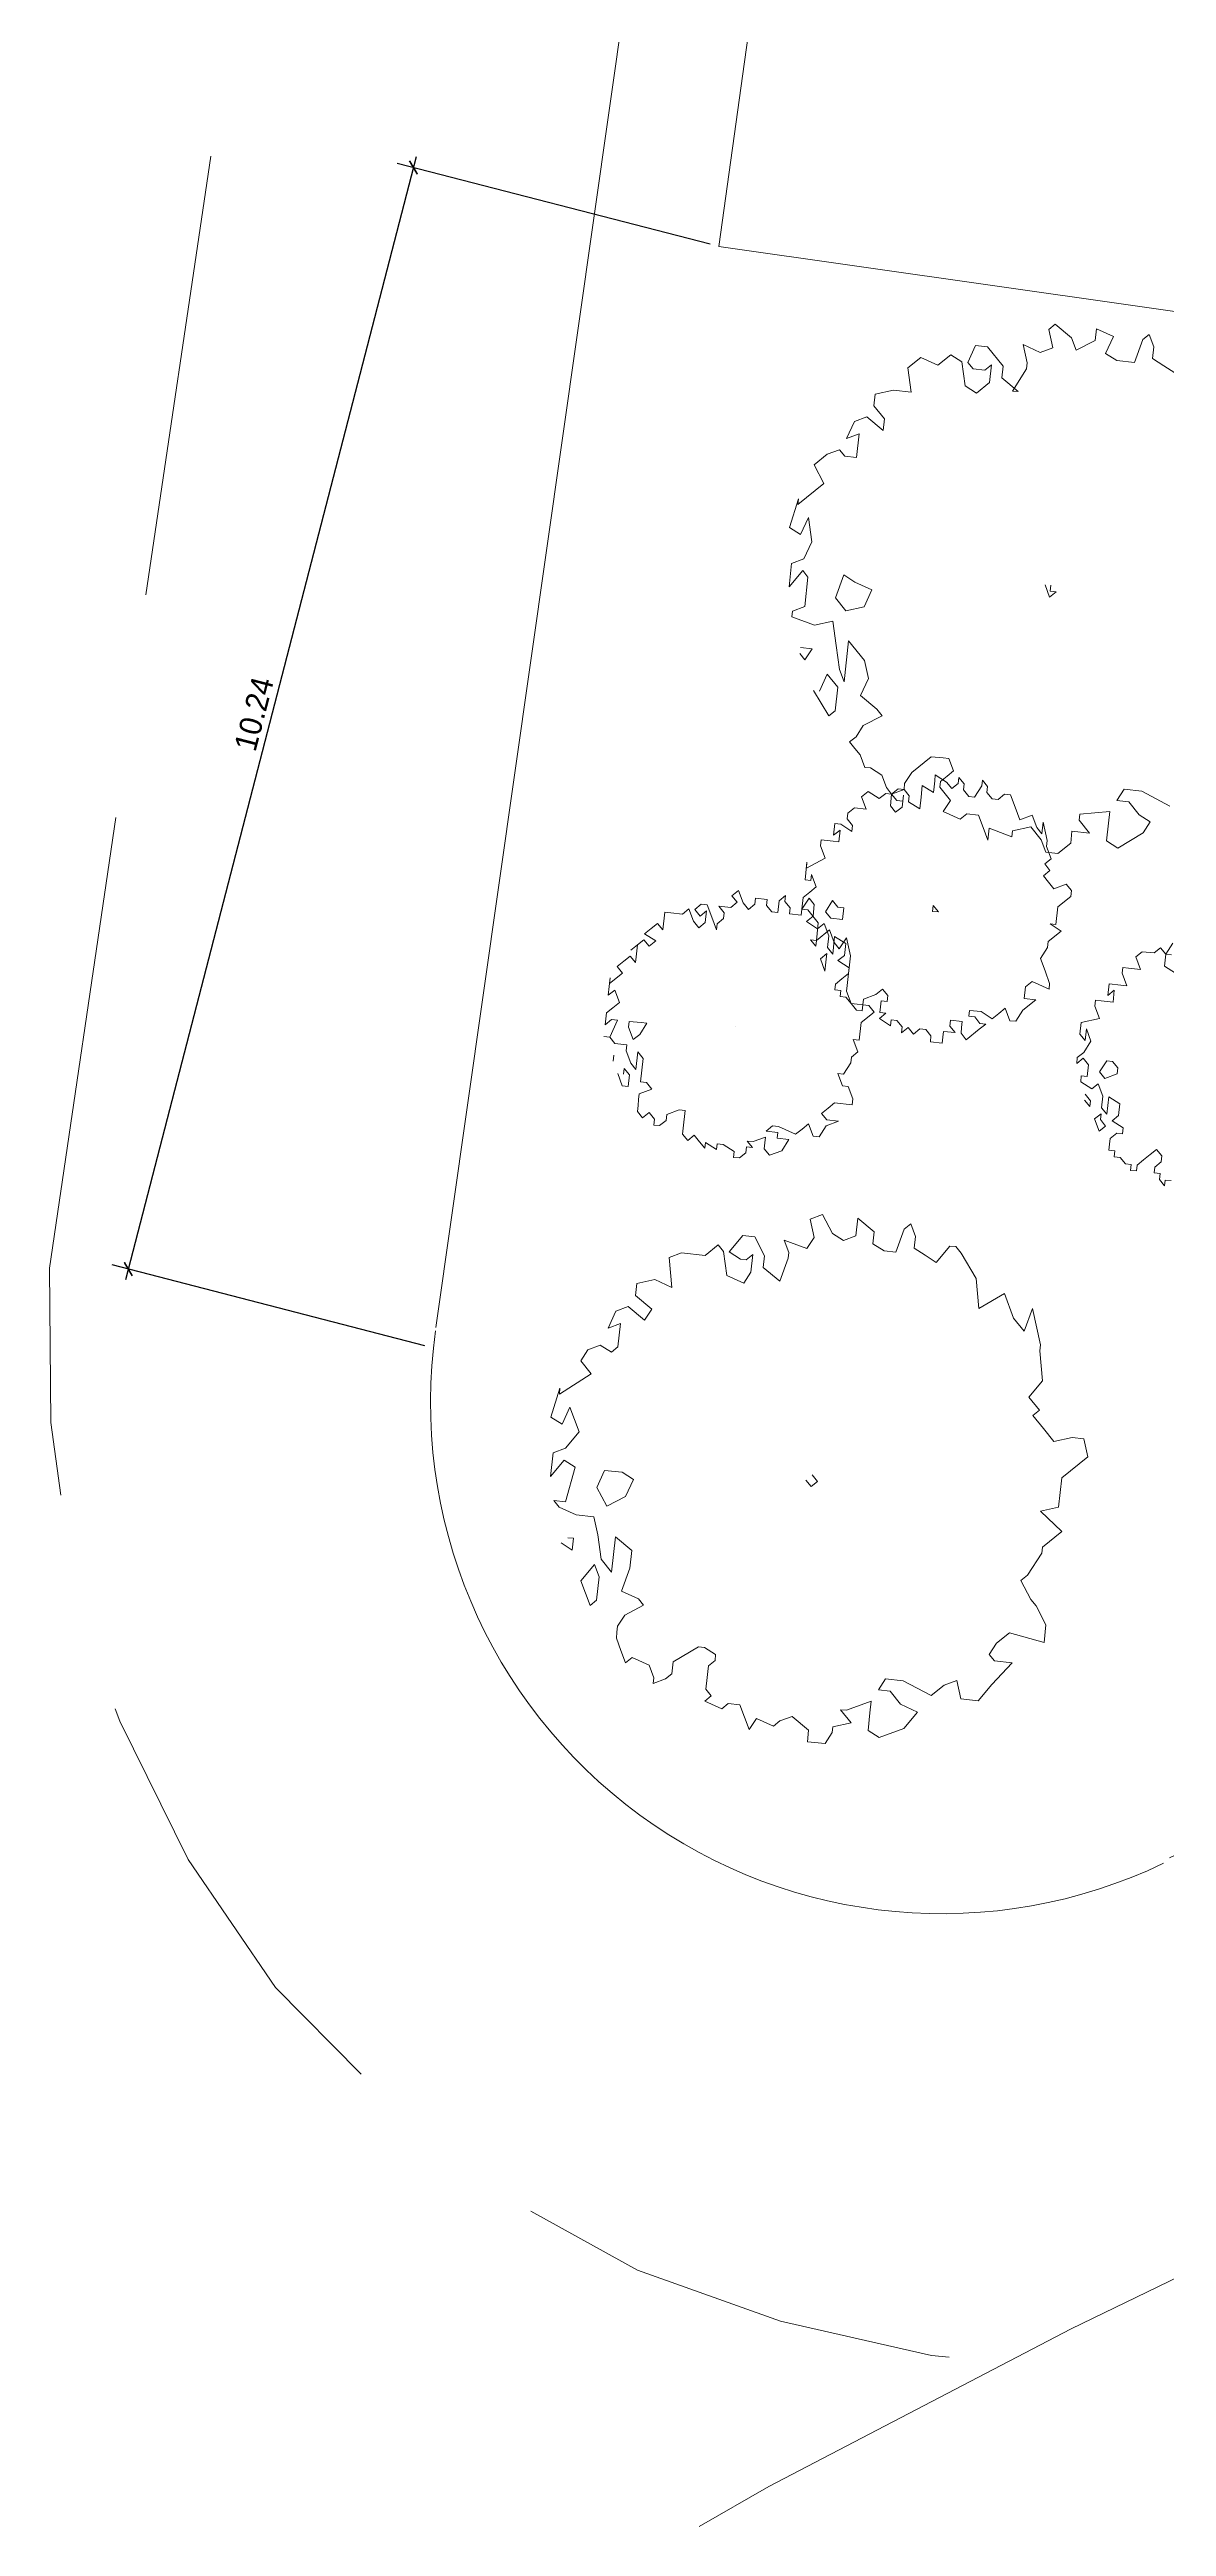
# Model space of a CAD drawing. Header units: metres. Extents: x -977055 to 805873, y -1033982 to 242021.
# Drawn here: x 2509.96 to 2520, y 741.87 to 764.16 of the extents above; entities that cross this region are included whole.
import ezdxf

# ---------------------------------------------------------------- set-up
doc = ezdxf.new("R2010")
doc.units = ezdxf.units.M
doc.header["$PDMODE"] = 32
doc.header["$PDSIZE"] = 1.5
for name, color, linetype in [('12-CONDICIONES EXISTENTES', 2, 'Continuous'), ('PDF_acera', 7, 'Continuous'), ('PDF_linea de centro', 7, 'Continuous'), ('PDF_LOTES', 7, 'Continuous'), ('PDF_PLANTAS', 7, 'Continuous')]:
    doc.layers.add(name, color=color, linetype=linetype)
doc.styles.add('CITY2', font='stylu.ttf', dxfattribs={"height": 0.2})
doc.dimstyles.new('COTAS2', dxfattribs={"dimtxt": 0.02, "dimasz": 0.1, "dimexe": 0.15, "dimexo": 0.08, "dimgap": 0.05, "dimtad": 1, "dimzin": 0, "dimdsep": 46, "dimtxsty": 'CITY2', "dimblk": 'ARCHTICK', "dimcen": 1, "dimdle": 0.1, "dimclrd": 1, "dimclre": 1, "dimclrt": 2, "dimadec": 0, "dimazin": 0, "dimtfac": 1, "dimtofl": 0, "dimtmove": 0, "dimatfit": 3, "dimldrblk": 'ARCHTICK', "dimfxl": 0.18, "dimtolj": 1, "dimtzin": 0, "dimarcsym": 0})

# ---------------------------------------------------------------- blocks, each defined once
blk = doc.blocks.new('CALLE')
at = {"layer": 'PDF_acera', "lineweight": 9}
blk.add_lwpolyline([(-236.319552, -99.828288), (-218.538432, -128.48976), (-140.386176, -131.156928), (-139.031424, -129.886848), (-137.973024, -98.769888), (-139.243104, -97.415136), (-233.102016, -94.1976)], dxfattribs=at)
blk.add_arc((-233.250191, -97.859665), 3.662065, 88.0499339, 211.8109137, dxfattribs=at)
at = {"layer": 'PDF_linea de centro', "lineweight": 9}
for points in [[(-229.715136, -91.530432), (-232.975008, -91.403424), (-234.075744, -91.530432), (-234.583776, -91.65744)], [(-224.931168, -91.699776), (-228.106368, -91.572768)], [(-236.065536, -92.207808), (-236.150208, -92.250144), (-237.0816, -92.842848), (-237.92832, -93.56256), (-238.478688, -94.239936)], [(-239.325408, -95.552352), (-239.664096, -96.356736), (-239.918112, -97.415136), (-240.04512, -98.515872), (-240.04512, -98.64288)], [(-238.055328, -102.199104), (-239.748768, -99.4896), (-241.10352, -97.457472), (-241.442208, -96.991776)]]:
    blk.add_lwpolyline(points, dxfattribs=at)
at = {"layer": 'PDF_LOTES', "lineweight": 20}
blk.add_lwpolyline([(-225.735552, -111.34368), (-216.12528, -111.682368), (-215.574912, -95.67936), (-225.185184, -95.383008)], close=True, dxfattribs=at)
at = {"layer": 'PDF_PLANTAS', "lineweight": 9}
for points in [[(-232.085952, -97.542144), (-232.00128, -97.499808), (-232.043616, -97.457472), (-232.21296, -97.415136), (-232.21296, -97.330464), (-232.170624, -97.245792), (-232.085952, -97.245792), (-232.00128, -97.118784), (-232.128288, -97.118784), (-232.170624, -97.034112), (-232.128288, -96.94944), (-232.00128, -96.864768), (-232.043616, -96.780096), (-232.170624, -96.822432), (-232.255296, -96.780096), (-232.21296, -96.610752), (-232.297632, -96.653088), (-232.339968, -96.653088), (-232.509312, -96.610752), (-232.42464, -96.483744), (-232.339968, -96.483744), (-232.21296, -96.399072), (-232.21296, -96.3144), (-232.339968, -96.229728), (-232.382304, -96.3144), (-232.382304, -96.356736), (-232.339968, -96.399072), (-232.466976, -96.399072), (-232.551648, -96.356736), (-232.509312, -96.229728), (-232.339968, -96.187392), (-232.297632, -96.145056), (-232.382304, -96.060384), (-232.382304, -95.89104), (-232.42464, -95.806368), (-232.63632, -95.848704), (-232.593984, -95.721696), (-232.63632, -95.594688), (-232.720992, -95.594688), (-232.805664, -95.721696), (-232.890336, -95.67936), (-232.805664, -95.552352), (-232.848, -95.46768), (-232.975008, -95.425344), (-232.932672, -95.510016), (-233.102016, -95.510016), (-233.144352, -95.46768), (-233.102016, -95.383008), (-233.144352, -95.298336), (-233.229024, -95.256), (-233.313696, -95.340672), (-233.48304, -95.128992), (-233.440704, -95.128992), (-233.652384, -95.086656), (-233.69472, -95.171328), (-233.567712, -95.213664), (-233.737056, -95.298336), (-233.864064, -95.213664), (-233.9064, -95.128992), (-234.075744, -95.128992), (-233.948736, -95.213664), (-233.991072, -95.298336), (-234.245088, -95.256), (-234.245088, -95.171328), (-234.287424, -95.213664), (-234.32976, -95.340672), (-234.32976, -95.46768), (-234.456768, -95.510016), (-234.626112, -95.552352), (-234.710784, -95.637024), (-234.456768, -95.637024), (-234.54144, -95.764032), (-234.668448, -95.764032), (-234.837792, -95.721696), (-234.880128, -95.848704), (-234.922464, -95.89104), (-235.007136, -95.764032), (-235.091808, -95.721696), (-235.134144, -95.721696), (-235.17648, -95.721696), (-235.261152, -95.764032), (-235.345824, -95.806368), (-235.303488, -95.848704), (-235.345824, -95.975712), (-235.430496, -96.018048), (-235.472832, -96.018048), (-235.430496, -96.10272), (-235.38816, -96.145056), (-235.303488, -96.145056), (-235.17648, -96.3144), (-235.17648, -96.356736), (-235.218816, -96.441408), (-235.261152, -96.441408), (-235.303488, -96.399072), (-235.345824, -96.399072), (-235.38816, -96.399072), (-235.472832, -96.399072), (-235.515168, -96.441408), (-235.557504, -96.399072), (-235.59984, -96.52608), (-235.557504, -96.568416), (-235.557504, -96.653088), (-235.642176, -96.695424), (-235.726848, -96.73776), (-235.642176, -96.780096), (-235.684512, -96.907104), (-235.642176, -96.94944), (-235.59984, -97.034112), (-235.684512, -97.16112), (-235.769184, -97.16112), (-235.769184, -97.288128), (-235.684512, -97.330464), (-235.642176, -97.330464), (-235.59984, -97.457472), (-235.515168, -97.3728), (-235.515168, -97.415136), (-235.430496, -97.58448), (-235.515168, -97.58448), (-235.642176, -97.58448), (-235.684512, -97.669152), (-235.59984, -97.838496), (-235.472832, -97.923168), (-235.430496, -97.79616), (-235.345824, -97.711488), (-235.345824, -97.626816), (-235.261152, -97.669152), (-235.261152, -97.79616), (-235.345824, -98.00784), (-235.261152, -98.092512), (-235.218816, -98.177184), (-235.345824, -98.21952), (-235.345824, -98.346528), (-235.218816, -98.4312), (-235.049472, -98.558208), (-235.049472, -98.4312), (-235.007136, -98.388864), (-234.922464, -98.4312), (-234.837792, -98.515872), (-234.880128, -98.769888), (-234.75312, -98.769888), (-234.626112, -98.685216), (-234.583776, -98.64288), (-234.456768, -98.558208), (-234.414432, -98.600544), (-234.245088, -98.685216), (-234.202752, -98.685216), (-234.075744, -98.812224), (-233.948736, -98.64288), (-233.9064, -98.769888), (-233.69472, -98.769888), (-233.525376, -98.939232), (-233.398368, -98.896896), (-233.398368, -98.812224), (-233.440704, -98.685216), (-233.356032, -98.600544), (-233.27136, -98.515872), (-233.229024, -98.558208), (-233.144352, -98.473536), (-233.017344, -98.558208), (-232.805664, -98.515872), (-232.763328, -98.515872), (-232.509312, -98.4312), (-232.678656, -98.388864), (-232.593984, -98.304192), (-232.42464, -98.21952), (-232.551648, -98.050176), (-232.339968, -98.00784), (-232.170624, -97.880832), (-232.128288, -97.838496), (-232.128288, -97.79616), (-232.255296, -97.711488), (-232.21296, -97.626816), (-232.170624, -97.542144)], [(-229.799808, -96.356736), (-229.757472, -96.356736), (-229.799808, -96.3144), (-229.88448, -96.3144), (-229.88448, -96.272064), (-229.842144, -96.229728), (-229.799808, -96.229728), (-229.799808, -96.145056), (-229.842144, -96.145056), (-229.88448, -96.10272), (-229.842144, -96.060384), (-229.757472, -96.018048), (-229.799808, -95.975712), (-229.842144, -96.018048), (-229.88448, -95.975712), (-229.88448, -95.89104), (-229.926816, -95.933376), (-229.969152, -95.933376), (-230.011488, -95.89104), (-230.053824, -95.89104), (-229.969152, -95.848704), (-229.88448, -95.806368), (-229.88448, -95.764032), (-229.926816, -95.721696), (-229.969152, -95.764032), (-229.926816, -95.806368), (-230.011488, -95.806368), (-230.053824, -95.764032), (-230.011488, -95.721696), (-229.926816, -95.67936), (-229.969152, -95.637024), (-229.969152, -95.552352), (-229.969152, -95.510016), (-230.09616, -95.510016), (-230.053824, -95.46768), (-230.09616, -95.425344), (-230.138496, -95.383008), (-230.180832, -95.46768), (-230.223168, -95.425344), (-230.180832, -95.383008), (-230.223168, -95.340672), (-230.265504, -95.298336), (-230.223168, -95.340672), (-230.30784, -95.340672), (-230.350176, -95.340672), (-230.30784, -95.298336), (-230.350176, -95.256), (-230.392512, -95.213664), (-230.434848, -95.256), (-230.51952, -95.171328), (-230.477184, -95.171328), (-230.604192, -95.171328), (-230.561856, -95.213664), (-230.646528, -95.256), (-230.688864, -95.213664), (-230.7312, -95.171328), (-230.815872, -95.171328), (-230.773536, -95.213664), (-230.773536, -95.256), (-230.900544, -95.213664), (-230.900544, -95.171328), (-230.900544, -95.213664), (-230.94288, -95.256), (-230.94288, -95.340672), (-230.985216, -95.340672), (-231.069888, -95.383008), (-231.112224, -95.425344), (-230.985216, -95.425344), (-231.027552, -95.46768), (-231.112224, -95.46768), (-231.196896, -95.46768), (-231.196896, -95.510016), (-231.239232, -95.552352), (-231.281568, -95.46768), (-231.323904, -95.46768), (-231.36624, -95.46768), (-231.408576, -95.46768), (-231.450912, -95.510016), (-231.408576, -95.552352), (-231.450912, -95.594688), (-231.493248, -95.594688), (-231.493248, -95.637024), (-231.450912, -95.67936), (-231.408576, -95.67936), (-231.36624, -95.764032), (-231.36624, -95.806368), (-231.408576, -95.806368), (-231.450912, -95.806368), (-231.493248, -95.806368), (-231.535584, -95.806368), (-231.57792, -95.848704), (-231.535584, -95.89104), (-231.57792, -95.933376), (-231.620256, -95.975712), (-231.57792, -95.975712), (-231.620256, -96.060384), (-231.57792, -96.060384), (-231.57792, -96.10272), (-231.620256, -96.187392), (-231.662592, -96.187392), (-231.662592, -96.229728), (-231.620256, -96.272064), (-231.57792, -96.272064), (-231.57792, -96.3144), (-231.535584, -96.272064), (-231.535584, -96.3144), (-231.493248, -96.399072), (-231.535584, -96.399072), (-231.57792, -96.399072), (-231.620256, -96.441408), (-231.57792, -96.52608), (-231.493248, -96.568416), (-231.493248, -96.483744), (-231.450912, -96.483744), (-231.450912, -96.399072), (-231.408576, -96.441408), (-231.408576, -96.483744), (-231.450912, -96.610752), (-231.408576, -96.653088), (-231.36624, -96.695424), (-231.450912, -96.73776), (-231.450912, -96.780096), (-231.36624, -96.822432), (-231.323904, -96.907104), (-231.323904, -96.822432), (-231.281568, -96.780096), (-231.239232, -96.822432), (-231.196896, -96.864768), (-231.196896, -96.991776), (-231.15456, -96.991776), (-231.069888, -96.94944), (-231.069888, -96.907104), (-230.985216, -96.864768), (-230.985216, -96.907104), (-230.900544, -96.94944), (-230.858208, -96.94944), (-230.815872, -96.991776), (-230.7312, -96.94944), (-230.7312, -96.991776), (-230.604192, -96.991776), (-230.51952, -97.076448), (-230.477184, -97.034112), (-230.477184, -96.991776), (-230.477184, -96.94944), (-230.477184, -96.907104), (-230.392512, -96.864768), (-230.350176, -96.864768), (-230.265504, -96.864768), (-230.180832, -96.864768), (-230.138496, -96.864768), (-230.011488, -96.822432), (-230.09616, -96.780096), (-230.053824, -96.73776), (-229.969152, -96.695424), (-230.053824, -96.610752), (-229.926816, -96.610752), (-229.842144, -96.52608), (-229.842144, -96.483744), (-229.88448, -96.483744), (-229.88448, -96.399072), (-229.842144, -96.399072)], [(-234.795456, -95.425344), (-234.9648, -95.510016), (-234.922464, -95.552352), (-234.75312, -95.552352), (-234.668448, -95.510016)], [(-233.991072, -95.510016), (-234.11808, -95.46768), (-234.245088, -95.552352), (-234.160416, -95.67936), (-234.033408, -95.721696), (-233.991072, -95.637024)], [(-230.773536, -95.340672), (-230.815872, -95.340672), (-230.900544, -95.383008), (-230.858208, -95.425344), (-230.773536, -95.46768), (-230.773536, -95.425344)], [(-228.82608, -97.711488), (-228.783744, -97.669152), (-228.82608, -97.669152), (-228.910752, -97.626816), (-228.910752, -97.58448), (-228.868416, -97.542144), (-228.82608, -97.542144), (-228.783744, -97.499808), (-228.82608, -97.499808), (-228.868416, -97.457472), (-228.82608, -97.415136), (-228.783744, -97.330464), (-228.82608, -97.330464), (-228.868416, -97.330464), (-228.910752, -97.330464), (-228.868416, -97.245792), (-228.953088, -97.245792), (-229.03776, -97.245792), (-228.995424, -97.16112), (-228.953088, -97.16112), (-228.910752, -97.118784), (-228.910752, -97.076448), (-228.953088, -97.034112), (-228.995424, -97.076448), (-228.995424, -97.118784), (-228.953088, -97.118784), (-229.03776, -97.118784), (-229.080096, -97.076448), (-229.03776, -97.034112), (-228.953088, -97.034112), (-228.953088, -96.991776), (-228.995424, -96.94944), (-228.953088, -96.864768), (-228.995424, -96.822432), (-229.080096, -96.864768), (-229.080096, -96.780096), (-229.122432, -96.73776), (-229.164768, -96.73776), (-229.207104, -96.780096), (-229.24944, -96.780096), (-229.207104, -96.695424), (-229.207104, -96.653088), (-229.291776, -96.653088), (-229.24944, -96.695424), (-229.334112, -96.695424), (-229.334112, -96.653088), (-229.334112, -96.610752), (-229.334112, -96.568416), (-229.376448, -96.568416), (-229.46112, -96.610752), (-229.545792, -96.483744), (-229.503456, -96.483744), (-229.630464, -96.483744), (-229.630464, -96.52608), (-229.588128, -96.52608), (-229.6728, -96.568416), (-229.715136, -96.52608), (-229.757472, -96.483744), (-229.842144, -96.483744), (-229.757472, -96.52608), (-229.799808, -96.568416), (-229.88448, -96.568416), (-229.926816, -96.52608), (-229.969152, -96.610752), (-229.926816, -96.653088), (-230.011488, -96.695424), (-230.09616, -96.695424), (-230.138496, -96.73776), (-230.011488, -96.73776), (-230.053824, -96.822432), (-230.138496, -96.822432), (-230.180832, -96.780096), (-230.223168, -96.864768), (-230.265504, -96.864768), (-230.30784, -96.822432), (-230.350176, -96.780096), (-230.392512, -96.780096), (-230.392512, -96.822432), (-230.434848, -96.822432), (-230.434848, -96.864768), (-230.477184, -96.907104), (-230.51952, -96.94944), (-230.51952, -96.991776), (-230.477184, -96.991776), (-230.434848, -96.991776), (-230.392512, -97.076448), (-230.350176, -97.118784), (-230.392512, -97.16112), (-230.434848, -97.16112), (-230.434848, -97.118784), (-230.477184, -97.118784), (-230.51952, -97.118784), (-230.51952, -97.16112), (-230.561856, -97.118784), (-230.604192, -97.203456), (-230.561856, -97.203456), (-230.561856, -97.245792), (-230.604192, -97.288128), (-230.646528, -97.288128), (-230.604192, -97.330464), (-230.646528, -97.3728), (-230.604192, -97.415136), (-230.604192, -97.457472), (-230.646528, -97.499808), (-230.688864, -97.499808), (-230.688864, -97.58448), (-230.646528, -97.58448), (-230.604192, -97.58448), (-230.604192, -97.669152), (-230.561856, -97.626816), (-230.51952, -97.626816), (-230.51952, -97.711488), (-230.561856, -97.711488), (-230.604192, -97.711488), (-230.646528, -97.753824), (-230.561856, -97.838496), (-230.51952, -97.880832), (-230.51952, -97.838496), (-230.477184, -97.79616), (-230.477184, -97.753824), (-230.434848, -97.753824), (-230.434848, -97.838496), (-230.477184, -97.923168), (-230.434848, -97.965504), (-230.392512, -98.00784), (-230.477184, -98.050176), (-230.477184, -98.092512), (-230.392512, -98.134848), (-230.30784, -98.21952), (-230.30784, -98.134848), (-230.223168, -98.134848), (-230.180832, -98.177184), (-230.223168, -98.304192), (-230.180832, -98.304192), (-230.09616, -98.261856), (-230.011488, -98.21952), (-229.926816, -98.261856), (-229.88448, -98.261856), (-229.799808, -98.346528), (-229.757472, -98.261856), (-229.757472, -98.304192), (-229.630464, -98.304192), (-229.545792, -98.388864), (-229.503456, -98.388864), (-229.46112, -98.346528), (-229.503456, -98.261856), (-229.46112, -98.21952), (-229.418784, -98.177184), (-229.376448, -98.21952), (-229.334112, -98.177184), (-229.291776, -98.21952), (-229.207104, -98.177184), (-229.164768, -98.177184), (-229.03776, -98.134848), (-229.122432, -98.134848), (-229.080096, -98.092512), (-228.995424, -98.050176), (-229.03776, -97.965504), (-228.953088, -97.923168), (-228.868416, -97.880832), (-228.868416, -97.838496), (-228.910752, -97.79616), (-228.910752, -97.753824), (-228.868416, -97.711488)], [(-227.428992, -96.52608), (-227.598336, -96.483744), (-227.683008, -96.568416), (-227.640672, -96.695424), (-227.513664, -96.73776), (-227.471328, -96.610752)], [(-230.180832, -96.653088), (-230.265504, -96.695424), (-230.180832, -96.695424), (-230.138496, -96.695424)], [(-230.053824, -96.568416), (-230.09616, -96.610752), (-230.053824, -96.610752)], [(-229.757472, -96.695424), (-229.842144, -96.653088), (-229.88448, -96.695424), (-229.88448, -96.780096), (-229.799808, -96.780096), (-229.799808, -96.73776)], [(-229.715136, -97.415136), (-229.757472, -97.415136), (-229.757472, -97.457472)], [(-231.112224, -98.727552), (-231.196896, -98.769888), (-231.15456, -98.812224), (-231.112224, -98.769888), (-231.069888, -98.769888)], [(-230.688864, -98.769888), (-230.773536, -98.727552), (-230.815872, -98.769888), (-230.773536, -98.85456), (-230.7312, -98.85456), (-230.688864, -98.812224)]]:
    blk.add_lwpolyline(points, close=True, dxfattribs=at)
for points in [[(-234.54144, -95.256), (-234.583776, -95.340672), (-234.499104, -95.340672), (-234.499104, -95.298336)], [(-231.15456, -95.298336), (-231.239232, -95.340672), (-231.239232, -95.383008), (-231.15456, -95.383008), (-231.112224, -95.340672), (-231.15456, -95.340672)], [(-231.027552, -95.256), (-231.069888, -95.256), (-231.027552, -95.256)], [(-230.7312, -96.10272), (-230.7312, -96.10272)], [(-225.735552, -98.727552), (-225.693216, -98.64288), (-225.65088, -98.558208), (-225.566208, -98.558208), (-225.481536, -98.515872), (-225.523872, -98.473536), (-225.693216, -98.4312), (-225.693216, -98.304192), (-225.65088, -98.21952), (-225.523872, -98.261856), (-225.481536, -98.134848), (-225.566208, -98.134848), (-225.65088, -98.00784), (-225.566208, -97.965504), (-225.481536, -97.838496), (-225.523872, -97.79616), (-225.65088, -97.838496), (-225.693216, -97.753824), (-225.65088, -97.626816), (-225.777888, -97.669152), (-225.820224, -97.669152), (-225.989568, -97.58448), (-225.989568, -97.626816), (-225.904896, -97.499808), (-225.820224, -97.499808), (-225.693216, -97.3728), (-225.693216, -97.288128), (-225.820224, -97.245792), (-225.86256, -97.288128), (-225.86256, -97.3728), (-225.820224, -97.415136), (-225.947232, -97.415136), (-226.031904, -97.330464), (-225.989568, -97.245792), (-225.820224, -97.203456), (-225.777888, -97.118784), (-225.86256, -97.034112), (-225.820224, -96.907104), (-225.904896, -96.822432), (-226.07424, -96.864768), (-226.07424, -96.73776), (-226.116576, -96.610752), (-226.201248, -96.610752), (-226.28592, -96.695424), (-226.370592, -96.695424), (-226.28592, -96.568416), (-226.328256, -96.483744), (-226.455264, -96.441408), (-226.412928, -96.52608), (-226.582272, -96.52608), (-226.582272, -96.441408), (-226.539936, -96.399072), (-226.582272, -96.3144), (-226.666944, -96.229728), (-226.793952, -96.3144), (-226.963296, -96.145056), (-226.92096, -96.145056), (-227.13264, -96.10272), (-227.174976, -96.187392), (-227.047968, -96.229728), (-227.217312, -96.272064), (-227.34432, -96.229728), (-227.386656, -96.145056), (-227.556, -96.145056), (-227.428992, -96.229728), (-227.471328, -96.272064), (-227.683008, -96.272064), (-227.725344, -96.187392), (-227.76768, -96.187392), (-227.810016, -96.356736), (-227.76768, -96.483744), (-227.937024, -96.52608), (-228.106368, -96.568416), (-228.19104, -96.610752), (-227.894688, -96.610752), (-228.021696, -96.73776), (-228.148704, -96.780096), (-228.275712, -96.73776), (-228.360384, -96.864768), (-228.40272, -96.907104), (-228.487392, -96.780096), (-228.572064, -96.73776), (-228.6144, -96.695424), (-228.656736, -96.73776), (-228.699072, -96.780096), (-228.783744, -96.822432), (-228.783744, -96.864768), (-228.82608, -96.94944), (-228.910752, -96.991776), (-228.953088, -97.034112), (-228.910752, -97.118784), (-228.868416, -97.118784), (-228.783744, -97.16112), (-228.656736, -97.288128), (-228.656736, -97.3728), (-228.656736, -97.415136), (-228.741408, -97.457472), (-228.783744, -97.415136), (-228.82608, -97.3728), (-228.868416, -97.3728), (-228.910752, -97.415136), (-228.953088, -97.457472), (-229.03776, -97.415136), (-229.080096, -97.542144), (-229.03776, -97.58448), (-229.03776, -97.669152), (-229.122432, -97.711488), (-229.207104, -97.753824), (-229.122432, -97.753824), (-229.164768, -97.923168), (-229.122432, -97.923168), (-229.080096, -98.050176), (-229.164768, -98.134848), (-229.24944, -98.177184), (-229.24944, -98.261856), (-229.164768, -98.346528), (-229.080096, -98.346528), (-229.080096, -98.473536), (-228.995424, -98.388864), (-228.953088, -98.388864), (-228.910752, -98.600544), (-228.995424, -98.600544), (-229.122432, -98.600544), (-229.164768, -98.685216), (-229.03776, -98.85456), (-228.953088, -98.896896), (-228.910752, -98.812224), (-228.82608, -98.727552), (-228.82608, -98.64288), (-228.741408, -98.685216), (-228.741408, -98.812224), (-228.82608, -99.023904)], [(-228.021696, -96.272064), (-228.064032, -96.3144), (-227.97936, -96.356736), (-227.97936, -96.272064)], [(-228.275712, -96.399072), (-228.445056, -96.52608), (-228.40272, -96.568416), (-228.233376, -96.568416), (-228.148704, -96.483744), (-228.275712, -96.441408)], [(-233.9064, -96.94944), (-233.948736, -96.991776), (-233.9064, -97.034112), (-233.864064, -96.991776)], [(-227.34432, -97.965504), (-227.428992, -98.00784), (-227.386656, -98.050176), (-227.386656, -98.00784), (-227.34432, -98.00784)], [(-229.799808, -99.150912), (-229.88448, -99.108576), (-229.88448, -99.150912)], [(-230.011488, -99.193248), (-229.969152, -99.108576), (-229.88448, -99.108576), (-229.842144, -99.06624), (-229.88448, -99.023904), (-229.88448, -98.939232), (-229.926816, -98.896896), (-230.011488, -98.939232), (-230.011488, -98.85456), (-230.011488, -98.812224), (-230.053824, -98.812224), (-230.138496, -98.85456), (-230.138496, -98.812224), (-230.138496, -98.727552), (-230.223168, -98.727552), (-230.180832, -98.769888), (-230.265504, -98.769888), (-230.265504, -98.727552), (-230.265504, -98.685216), (-230.265504, -98.64288), (-230.30784, -98.64288), (-230.392512, -98.685216), (-230.434848, -98.558208), (-230.51952, -98.558208), (-230.561856, -98.600544), (-230.477184, -98.600544), (-230.561856, -98.64288), (-230.646528, -98.600544), (-230.688864, -98.558208), (-230.7312, -98.558208), (-230.688864, -98.600544), (-230.7312, -98.64288), (-230.815872, -98.64288), (-230.815872, -98.600544), (-230.858208, -98.600544), (-230.900544, -98.685216), (-230.858208, -98.727552), (-230.94288, -98.769888), (-231.027552, -98.769888), (-231.069888, -98.812224), (-230.94288, -98.812224), (-230.985216, -98.896896), (-231.069888, -98.896896), (-231.112224, -98.85456), (-231.15456, -98.939232), (-231.196896, -98.939232), (-231.196896, -98.896896), (-231.239232, -98.85456), (-231.281568, -98.85456), (-231.323904, -98.85456), (-231.323904, -98.896896), (-231.36624, -98.896896), (-231.36624, -98.939232), (-231.408576, -98.981568), (-231.408576, -99.023904), (-231.450912, -99.023904), (-231.450912, -99.06624), (-231.408576, -99.06624), (-231.36624, -99.108576), (-231.323904, -99.150912), (-231.281568, -99.193248), (-231.323904, -99.235584), (-231.36624, -99.235584), (-231.408576, -99.193248), (-231.450912, -99.193248), (-231.450912, -99.235584), (-231.493248, -99.235584), (-231.535584, -99.27792), (-231.493248, -99.27792), (-231.493248, -99.320256)], [(-230.985216, -98.64288), (-231.027552, -98.685216), (-230.985216, -98.685216), (-230.94288, -98.64288)]]:
    blk.add_lwpolyline(points, dxfattribs=at)
blk = doc.blocks.new('_ArchTick')
at = {"color": 0, "linetype": 'ByBlock', "const_width": 0.15}
blk.add_lwpolyline([(-0.5, -0.5), (0.5, 0.5)], dxfattribs=at)
blk = doc.blocks.new('*D3871')
at = {"layer": '12-CONDICIONES EXISTENTES', "color": 1, "lineweight": -2, "transparency": 16777216}
blk.add_line((2513.256, 763.192), (2510.642, 753.088), dxfattribs=at)
at = {"layer": '12-CONDICIONES EXISTENTES', "color": 1, "linetype": 'Continuous', "lineweight": -2, "transparency": 16777216}
for p, q in [((2515.898, 762.405), (2513.085, 763.133)), ((2513.334, 752.495), (2510.521, 753.223))]:
    blk.add_line(p, q, dxfattribs=at)
at = {"layer": 'Defpoints', "color": 0, "transparency": 16777216}
for p in [(2515.975, 762.385, 1015.371), (2510.667, 753.185), (2513.411, 752.475, 1015.371)]:
    blk.add_point(p, dxfattribs=at)
at = {"layer": '12-CONDICIONES EXISTENTES', "color": 1, "lineweight": -2, "transparency": 16777216, "xscale": 0.1, "yscale": 0.1, "zscale": 0.1}
for p, rotation in [((2513.231, 763.096), 75.49417762204149), ((2510.667, 753.185), 255.4941776220415)]:
    blk.add_blockref('_ArchTick', p, dxfattribs=dict(at, rotation=rotation))
at = {"layer": '12-CONDICIONES EXISTENTES', "color": 2, "transparency": 16777216, "insert": (2511.798, 758.179), "char_height": 0.2, "attachment_point": 5, "rotation": 75.4942, "style": 'CITY2'}
blk.add_mtext('\\A1;10.24', dxfattribs=at)

msp = doc.modelspace()

# ---------------------------------------------------------------- block references
at = {"xscale": 1.255773352820658, "yscale": 1.255773352820658, "zscale": 1.255773352820658, "rotation": 83.85573648860341}
msp.add_blockref('CALLE', (2427.15058, 1056.36283, 1015.371), dxfattribs=at)

# ---------------------------------------------------------------- dimensions: what is measured, and where the dimension line sits
at = {"layer": '12-CONDICIONES EXISTENTES', "color": 1}
dim = msp.add_aligned_dim(p1=(2515.97522, 762.38544, 1015.371), p2=(2513.41117, 752.47513, 1015.371), distance=-2.83489, dimstyle='COTAS2', dxfattribs=at)
dim.commit()
dim.dimension.update_dxf_attribs({"geometry": '*D3871', "text_midpoint": (2511.79843, 758.17924)})

doc.saveas('drawing.dxf')
